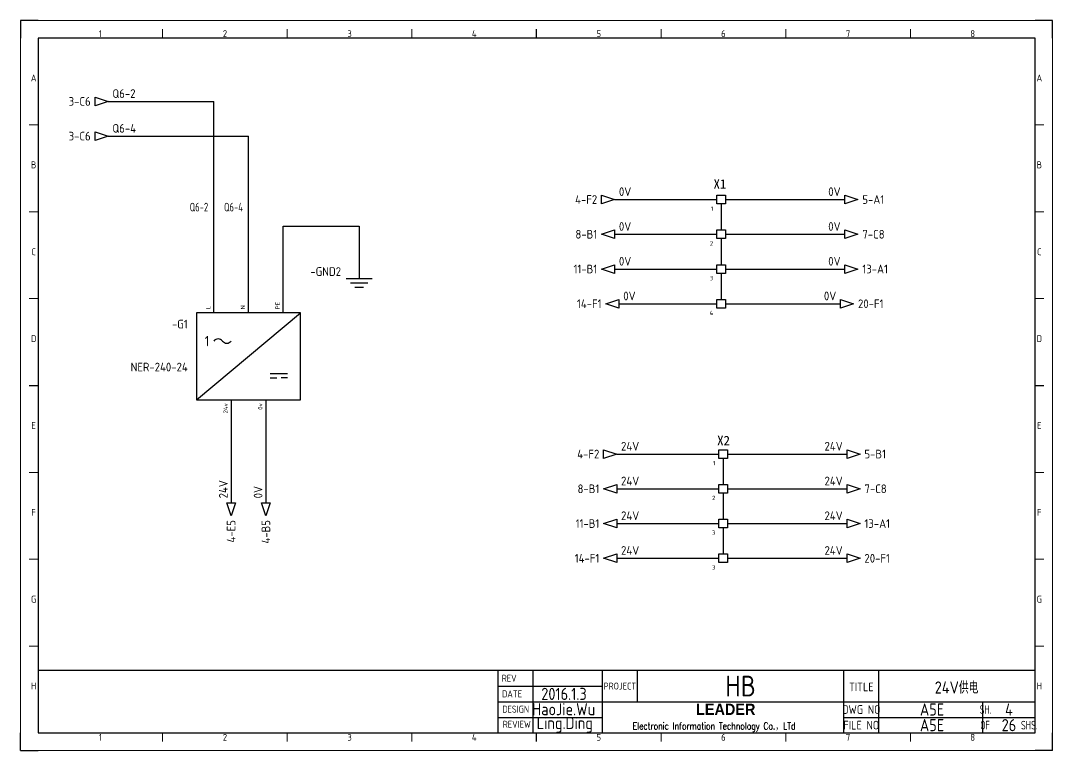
# Model space of a CAD drawing. Header units: millimetres. Extents: x -1699 to 15529, y -2130 to 61.
# Drawn here: x 305 to 899, y -2123 to -1703 of the extents above; entities that cross this region are included whole.
import ezdxf
from ezdxf.enums import TextEntityAlignment as Align

# ---------------------------------------------------------------- set-up
doc = ezdxf.new("R2010")
doc.units = ezdxf.units.MM
doc.header["$LTSCALE"] = 10
for name, color, linetype in [('AE_BOR', 1, 'Continuous'), ('DESC', 1, 'Continuous'), ('SYMS', 7, 'Continuous'), ('TAGS', 51, 'Continuous'), ('TERMS', 123, 'Continuous'), ('WIRENO', 70, 'Continuous'), ('WIREREF', 61, 'Continuous'), ('WIREREF_DEST', 61, 'Continuous'), ('XREF', 7, 'Continuous'), ('YEL_14_THHN', 7, 'Continuous'), ('图框_标题栏属性', 1, 'Continuous'), ('图框_标题栏文字', 6, 'Continuous')]:
    doc.layers.add(name, color=color, linetype=linetype)
doc.styles.add('ACGBTS', font='ISOCP.SHX')
doc.styles.add('CCFS', font='', dxfattribs={"height": 0.7})
doc.styles.get("Standard").update_dxf_attribs({"font": 'simplex.shx', "width": 0.8, "height": 1.625, "bigfont": 'spec_bar.shx'})
doc.styles.add('WD_IEC', font='ISOCP2.shx', dxfattribs={"height": 4, "bigfont": 'gbcbig.shx'})
doc.styles.add('工程字', font='gbenor.shx', dxfattribs={"bigfont": 'gbcbig.shx'})
doc.styles.get('CCFS').set_extended_font_data('SimSun')

# ---------------------------------------------------------------- blocks, each defined once
blk = doc.blocks.new('Border')
for p, q in [((584, 410), (10, 410)), ((10, 410), (10, 10)), ((584, 10), (584, 410)), ((10, 10), (584, 10))]:
    blk.add_line(p, q)
at = {"layer": 'AE_BOR', "color": 1, "lineweight": 30}
for p, q in [((10, 420), (0, 420)), ((0, 420), (0, 410)), ((594, 420), (584, 420)), ((594, 410), (594, 420)), ((297, 410), (297, 415)), ((5, 210), (10, 210)), ((584, 210), (589, 210)), ((0, 0), (0, 10)), ((297, 5), (297, 10)), ((594, 0), (594, 10)), ((0, 0), (10, 0)), ((594, 0), (584, 0))]:
    blk.add_line(p, q, dxfattribs=at)
at = {"layer": 'AE_BOR', "color": 1, "lineweight": 15}
for p, q in [((0, 420), (594, 420)), ((0, 0), (0, 420)), ((594, 420), (594, 0)), ((81.75, 410), (81.75, 415)), ((153.5, 410), (153.5, 415)), ((225.25, 410), (225.25, 415)), ((368.75, 410), (368.75, 415)), ((440.5, 410), (440.5, 415)), ((512.25, 410), (512.25, 415)), ((10, 360), (5, 360)), ((589, 360), (584, 360)), ((10, 310), (5, 310)), ((589, 310), (584, 310)), ((10, 260), (5, 260)), ((589, 260), (584, 260)), ((10, 160), (5, 160)), ((589, 160), (584, 160)), ((10, 110), (5, 110)), ((589, 110), (584, 110)), ((10, 60), (5, 60)), ((589, 60), (584, 60)), ((81.75, 5), (81.75, 10)), ((153.5, 5), (153.5, 10)), ((225.25, 5), (225.25, 10)), ((368.75, 5), (368.75, 10)), ((440.5, 5), (440.5, 10)), ((512.25, 5), (512.25, 10)), ((594, 0), (0, 0))]:
    blk.add_line(p, q, dxfattribs=at)
at = {"layer": 'AE_BOR', "color": 1, "lineweight": 15, "style": 'ACGBTS'}
for s, p in [('1', (45.875, 412.5)), ('2', (117.625, 412.5)), ('3', (189.375, 412.5)), ('4', (261.125, 412.5)), ('5', (332.875, 412.5)), ('6', (404.625, 412.5)), ('7', (476.375, 412.5)), ('8', (548.125, 412.5)), ('A', (7.5, 387)), ('A', (586.5, 387)), ('B', (7.5, 337)), ('B', (586.5, 337)), ('C', (7.5, 287)), ('C', (586.5, 287)), ('D', (7.5, 237)), ('D', (586.5, 237)), ('E', (7.5, 187)), ('E', (586.5, 187)), ('F', (7.5, 137)), ('F', (586.5, 137)), ('G', (7.5, 87)), ('G', (586.5, 87)), ('H', (7.5, 37)), ('H', (586.5, 37)), ('1', (45.875, 7.5)), ('2', (117.625, 7.5)), ('3', (189.375, 7.5)), ('4', (261.125, 7.5)), ('5', (332.875, 7.5)), ('6', (404.625, 7.5)), ('7', (476.375, 7.5)), ('8', (548.125, 7.5))]:
    blk.add_text(s, height=4, dxfattribs=at).set_placement(p, align=Align.MIDDLE)
blk = doc.blocks.new('TITLE3')
for p, q in [((-309, 0), (-309, 36)), ((-289, 0), (-289, 36)), ((-249, 0), (-249, 36)), ((-249, 0), (-249, 36)), ((-249, 0), (-249, 36)), ((-229, 36), (-229, 27)), ((-110, 0), (-110, 36)), ((-90, 0), (-90, 36)), ((-309, 27), (-249, 27)), ((-229, 27), (-229, 18)), ((-309, 18), (-248.01, 18)), ((-249, 18), (0, 18)), ((-30, 0), (-30, 18)), ((-309, 9), (-249, 9)), ((-110, 9), (0, 9)), ((-289, 4.18), (-289, 4.18)), ((-289, 4.18), (-289, 4.18))]:
    blk.add_line(p, q)
blk.add_lwpolyline([(-309, 36), (-574, 36), (-574, 0), (-309, 0)], close=True)
blk.add_lwpolyline([(-309, 0), (0, 0), (0, 36), (-309, 36)])
at = {"insert": (-248.01, 16.87), "char_height": 5, "attachment_point": 1}
blk.add_mtext_dynamic_manual_height_columns('\\pi52.854;{\\fArial Black|b0|i0|c0|p34;\\H1.3x;LEADER\\Fsimplex,spec_bar|c134;\\H1.0769x; }\\P\\pi16.37;{\\H0.8x;Electronic Information Technology Co.\\fSimSun|b0|i0|c134|p2;，\\Fsimplex,spec_bar|c134;LTd}', width=138.0147, gutter_width=8.12, heights=[69.93], dxfattribs=at)
at = {"layer": '图框_标题栏属性', "style": '工程字'}
for tag, height, p in [('版本', 7, (-271.17, 31.5)), ('项目', 12, (-169.5, 27)), ('名称', 7, (-45.16, 26.53)), ('日期', 7, (-271.17, 22.5)), ('制图', 7, (-271.33, 13.69)), ('文件', 7, (-59.26, 13.5)), ('页数', 7, (-16.34, 13.5)), ('审核', 7, (-270.7, 4.72)), ('图号', 7, (-59.26, 4.5)), ('总数', 7, (-16.34, 4.5))]:
    blk.add_attdef(tag, text='', height=height, dxfattribs=at).set_placement(p, align=Align.MIDDLE)
at = {"layer": '图框_标题栏文字', "style": '工程字'}
for s, height, p in [('REV', 4, (-302.75, 31.5)), ('DATE', 4, (-301.08, 22.5)), ('PROJECT', 4, (-239, 27)), ('TITLE', 5, (-100, 26.53)), ('DESIGN', 4, (-299, 13.69)), ('DWG NO', 5, (-100, 13.5)), ('REVIEW', 4, (-298.37, 5.01)), ('FILE NO', 5, (-100, 4.5))]:
    blk.add_text(s, height=height, dxfattribs=at).set_placement(p, align=Align.MIDDLE_CENTER)
at = {"layer": '图框_标题栏文字', "style": '工程字', "width": 0.8}
for s, p in [('SH.            ', (-15, 13.5)), ('OF        SHS.', (-15, 4.5))]:
    blk.add_text(s, height=5, dxfattribs=at).set_placement(p, align=Align.MIDDLE_CENTER)
blk = doc.blocks.new('HA1D3')
blk.add_lwpolyline([(0, 0), (-3.75, -1.25), (-3.75, 1.25)], close=True)
at = {"style": 'WD_IEC'}
for tag, p, height, flags in [('WIRENO', (1.25, 1), 2.5, 8), ('X1TERM01', (0, 0), 0.32, 1)]:
    blk.add_attdef(tag, p, '', height=height, dxfattribs=dict(at, flags=flags))
blk.add_attdef('XREF', text='', height=2.5, dxfattribs=at).set_placement((-5, 0), align=Align.MIDDLE_RIGHT)
at = {"style": 'WD_IEC', "flags": 1}
blk.add_attdef('SIGCODE', text='', height=1, dxfattribs=at).set_placement((-2.5, 1.8), align=Align.RIGHT)
at = {"style": 'WD_IEC'}
blk.add_attdef('DESC1', text='', height=2.5, dxfattribs=at).set_placement((1.25, -1), align=Align.TOP_LEFT)
blk = doc.blocks.new('VPW1_1PH')
for p, q in [((-5, -25), (25, 0)), ((16.25, -17.5), (21.25, -17.5)), ((16.25, -18.75), (18.125, -18.75)), ((21.25, -18.75), (19.375, -18.75))]:
    blk.add_line(p, q)
blk.add_lwpolyline([(-5, 0), (-5, -25), (25, -25), (25, 0)], close=True)
for centre, start, end in [((1.25, -9.0625), 36.869898, 143.130102), ((3.75, -7.1875), 216.869898, 323.130102)]:
    blk.add_arc(centre, 1.5625, start, end)
at = {"style": 'WD_IEC'}
blk.add_text('1', height=3, dxfattribs=at).set_placement((-1.25, -8.125), align=Align.MIDDLE_RIGHT)
for tag, p in [('TERM02', (9, 1)), ('TERM03', (19, 1)), ('TERM01', (-1, 1))]:
    blk.add_attdef(tag, p, '', height=2, rotation=90, dxfattribs=at)
for tag, p in [('INST', (-7.5, 2.5)), ('LOC', (-7.5, -1)), ('TAG1', (-7.5, -4.5)), ('RATING1', (-7.5, -9)), ('XREF', (-7.5, -13)), ('DESC1', (-7.5, -16.85)), ('DESC2', (-7.5, -20.35)), ('DESC3', (-7.5, -23.85))]:
    blk.add_attdef(tag, text='', height=2.5, dxfattribs=at).set_placement(p, align=Align.RIGHT)
at = {"style": 'WD_IEC', "flags": 1}
for tag, p, height in [('X2TERM01', (0, 0), 0.32), ('X2TERM02', (10, 0), 0.32), ('X2TERM03', (20, 0), 0.32), ('MFG', (27.75, -1), 1.5), ('CAT', (27.75, -3.5), 1.5), ('ASSYCODE', (26, -21.5), 1), ('FAMILY', (26, -23), 1), ('CATDESC', (26, -24.5), 1), ('X8TERM04', (5, -25), 0.32), ('X8TERM05', (15, -25), 0.32)]:
    blk.add_attdef(tag, p, '', height=height, dxfattribs=at)
at = {"style": 'WD_IEC'}
for tag, p in [('TERM04', (4, -26)), ('TERM05', (14, -26))]:
    blk.add_attdef(tag, text='', height=2, rotation=90, dxfattribs=at).set_placement(p, align=Align.RIGHT)
blk = doc.blocks.new('VGND2')
for p, q in [((0, 0), (0, -5)), ((-3.75, -5), (3.75, -5)), ((-2.5, -6.25), (2.5, -6.25)), ((-1.25, -7.5), (1.25, -7.5))]:
    blk.add_line(p, q)
at = {"style": 'WD_IEC'}
for tag, p in [('INST', (-5.25, 2.75)), ('LOC', (-5.25, -0.75)), ('TAG1', (-5.25, -4.25))]:
    blk.add_attdef(tag, text='', height=2.5, dxfattribs=at).set_placement(p, align=Align.RIGHT)
at = {"style": 'WD_IEC', "flags": 1}
blk.add_attdef('X2TERM01', (0, 0), '', height=0.32, dxfattribs=at)
blk = doc.blocks.new('HT0001')
for p, q in [((-1.25, -1.25), (-1.25, 1.25)), ((-1.25, 1.25), (1.25, 1.25)), ((1.25, 1.25), (1.25, -1.25)), ((1.25, -1.25), (-1.25, -1.25))]:
    blk.add_line(p, q)
at = {"style": 'WD_IEC'}
for tag, height, p in [('INST', 2.5, (-2.25, 7.5)), ('LOC', 2.5, (-2.25, 4)), ('DESC1', 2, (-2.25, -6.25)), ('DESC2', 2, (-2.25, -9.05)), ('DESC3', 2, (-2.25, -11.85))]:
    blk.add_attdef(tag, text='', height=height, dxfattribs=at).set_placement(p, align=Align.RIGHT)
at = {"style": 'WD_IEC', "flags": 1}
for tag, p, height in [('ASSYCODE', (2.75, 10.75), 1), ('CATDESC', (2.75, 9.25), 1), ('MFG', (2.75, 7.25), 1.5), ('CAT', (2.75, 4.75), 1.5), ('X4PIN01', (-1.25, 1), 0.25), ('X4TERM01', (-1.25, 0), 0.25), ('X4TERMDESC01', (-1.25, 0.5), 0.4), ('STRIPSEQ', (0, 0), 0.025), ('X2PIN01', (0, 2.25), 0.25), ('X2TERM01', (0, 1.25), 0.25), ('X8PIN01', (0, -0.25), 0.25), ('X2TERMDESC01', (0, 1.75), 0.4), ('X1PIN01', (1.25, 1), 0.25), ('X1TERM01', (1.25, 0), 0.25), ('X1TERMDESC01', (1.25, 0.5), 0.4), ('LINKTERM', (0, -0.04), 0.025), ('X8TERM01', (0, -1.25), 0.25), ('X8TERMDESC01', (0, -0.75), 0.4)]:
    blk.add_attdef(tag, p, '', height=height, dxfattribs=at)
at = {"style": 'WD_IEC', "flags": 8}
for tag, height, p in [('TAGSTRIP', 2.5, (-2.25, 0.5)), ('TERM01', 2, (-2.25, -3.25))]:
    blk.add_attdef(tag, text='', height=height, dxfattribs=at).set_placement(p, align=Align.RIGHT)
blk = doc.blocks.new('HA1S4')
blk.add_lwpolyline([(0, -3.75), (-1.25, 0), (1.25, 0)], close=True)
at = {"style": 'WD_IEC', "flags": 8}
blk.add_attdef('WIRENO', (-1, 1.25), '', height=2.5, rotation=90, dxfattribs=at)
at = {"style": 'WD_IEC'}
blk.add_attdef('DESC1', text='', height=2.5, rotation=90, dxfattribs=at).set_placement((1, 1.25), align=Align.TOP_LEFT)
at = {"style": 'WD_IEC', "flags": 1}
blk.add_attdef('X2TERM01', (0, 0), '', height=0.32, dxfattribs=at)
blk.add_attdef('SIGCODE', text='', height=1, dxfattribs=at).set_placement((-2.5, -3.2), align=Align.RIGHT)
at = {"style": 'WD_IEC'}
blk.add_attdef('XREF', text='', height=2.5, rotation=90, dxfattribs=at).set_placement((0, -5), align=Align.MIDDLE_RIGHT)
blk = doc.blocks.new('HA1S1')
blk.add_lwpolyline([(0, 1.25), (3.75, 0), (0, -1.25)], close=True)
at = {"style": 'WD_IEC'}
for tag, height, flags, p in [('WIRENO', 2.5, 8, (-1.25, 1)), ('SIGCODE', 1, 1, (5, 1.8))]:
    blk.add_attdef(tag, text='', height=height, dxfattribs=dict(at, flags=flags)).set_placement(p, align=Align.RIGHT)
at = {"style": 'WD_IEC', "flags": 1}
blk.add_attdef('X4TERM01', (0, 0), '', height=0.32, dxfattribs=at)
at = {"style": 'WD_IEC'}
blk.add_attdef('XREF', text='', height=2.5, dxfattribs=at).set_placement((5, 0), align=Align.MIDDLE_LEFT)
blk.add_attdef('DESC1', text='', height=2.5, dxfattribs=at).set_placement((-1.25, -1), align=Align.TOP_RIGHT)
blk = doc.blocks.new('HA1S3')
blk.add_lwpolyline([(-3.75, 0), (0, 1.25), (0, -1.25)], close=True)
at = {"style": 'WD_IEC'}
for tag, p, height, flags in [('WIRENO', (1.25, 1), 2.5, 8), ('X1TERM01', (0, 0), 0.32, 1)]:
    blk.add_attdef(tag, p, '', height=height, dxfattribs=dict(at, flags=flags))
blk.add_attdef('XREF', text='', height=2.5, dxfattribs=at).set_placement((-5, 0), align=Align.MIDDLE_RIGHT)
at = {"style": 'WD_IEC', "flags": 1}
blk.add_attdef('SIGCODE', text='', height=1, dxfattribs=at).set_placement((-2.5, 1.8), align=Align.RIGHT)
at = {"style": 'WD_IEC'}
blk.add_attdef('DESC1', text='', height=2.5, dxfattribs=at).set_placement((1.25, -1), align=Align.TOP_LEFT)
blk = doc.blocks.new('WD_WNV')
at = {"linetype": 'Continuous', "style": 'WD_IEC', "width": 0.8}
blk.add_attdef('WIRENO', text='', height=2.5, dxfattribs=at).set_placement((-1.6, 0), align=Align.MIDDLE_RIGHT)
at = {"style": 'WD_IEC', "flags": 1}
for tag, p in [('W08USER', (-1, 0.375)), ('W04USER', (-1, 0.875)), ('W05USER', (-1, 0.75)), ('W09USER', (-1, 0.25)), ('W03USER', (-1, 1)), ('W06USER', (-1, 0.625)), ('W07USER', (-1, 0.5)), ('W02USER', (-1, 1.125)), ('W01USER', (-1, 1.25)), ('W10USER', (-1, 0.125))]:
    blk.add_attdef(tag, text='', height=0.08, dxfattribs=at).set_placement(p, align=Align.CENTER)

msp = doc.modelspace()

# ---------------------------------------------------------------- linework, layer by layer
at = {"layer": 'YEL_14_THHN'}
for p, q in [((355.18, -1749.12), (416.05, -1749.12)), ((416.05, -1870.82), (416.05, -1749.12)), ((355.18, -1769.12), (436.05, -1769.12)), ((436.05, -1870.82), (436.05, -1769.12)), ((646.8, -1805.61), (705.6, -1805.61)), ((710.6, -1805.61), (779.44, -1805.61)), ((708.1, -1808.11), (708.1, -1823.11)), ((456.05, -1870.82), (456.05, -1820.85)), ((456.05, -1820.85), (499.81, -1820.85)), ((499.81, -1820.85), (499.81, -1841.05)), ((646.8, -1825.61), (705.6, -1825.61)), ((708.1, -1828.11), (708.1, -1843.11)), ((710.6, -1825.61), (779.44, -1825.61)), ((646.8, -1845.61), (705.6, -1845.61)), ((710.6, -1845.61), (779.44, -1845.61)), ((708.1, -1848.11), (708.1, -1863.11)), ((649.3, -1865.61), (705.6, -1865.61)), ((710.6, -1865.61), (776.94, -1865.61)), ((426.05, -1920.82), (426.05, -1980.1)), ((446.05, -1920.82), (446.05, -1980.1)), ((648.01, -1952.1), (706.81, -1952.1)), ((711.81, -1952.1), (780.65, -1952.1)), ((709.31, -1954.6), (709.31, -1969.6)), ((648.01, -1972.1), (706.81, -1972.1)), ((709.31, -1974.6), (709.31, -1989.6)), ((711.81, -1972.1), (780.65, -1972.1)), ((648.01, -1992.1), (706.81, -1992.1)), ((709.31, -1994.6), (709.31, -2009.6)), ((711.81, -1992.1), (780.65, -1992.1)), ((648.01, -2012.1), (706.81, -2012.1)), ((711.81, -2012.1), (780.65, -2012.1))]:
    msp.add_line(p, q, dxfattribs=at)

# ---------------------------------------------------------------- block references
ref = msp.add_blockref('TITLE3', (888.85, -2112.64))
ref.add_attrib('总数', '26', dxfattribs={"layer": '图框_标题栏属性', "height": 7, "style": '工程字'}).set_placement((873.85, -2108.14), align=Align.MIDDLE)
ref.add_attrib('页数', '4', dxfattribs={"layer": '图框_标题栏属性', "height": 7, "style": '工程字'}).set_placement((873.85, -2099.14), align=Align.MIDDLE)
ref.add_attrib('文件', 'A5E', dxfattribs={"layer": '图框_标题栏属性', "height": 7, "style": '工程字'}).set_placement((829.59, -2099.14), align=Align.MIDDLE)
ref.add_attrib('图号', 'A5E', dxfattribs={"layer": '图框_标题栏属性', "height": 7, "style": '工程字'}).set_placement((829.59, -2108.14), align=Align.MIDDLE)
ref.add_attrib('名称', '24V供电', dxfattribs={"layer": '图框_标题栏属性', "height": 7, "style": '工程字'}).set_placement((843.68, -2086.11), align=Align.MIDDLE)
ref.add_attrib('项目', 'HB', dxfattribs={"layer": '图框_标题栏属性', "height": 12, "style": '工程字'}).set_placement((719.35, -2085.64), align=Align.MIDDLE)
ref.add_attrib('审核', 'Ling.Ding', dxfattribs={"layer": '图框_标题栏属性', "height": 7, "style": '工程字'}).set_placement((618.14, -2107.92), align=Align.MIDDLE)
ref.add_attrib('制图', 'HaoJie.Wu', dxfattribs={"layer": '图框_标题栏属性', "height": 7, "style": '工程字'}).set_placement((617.52, -2098.95), align=Align.MIDDLE)
ref.add_attrib('日期', '2016.1.3', dxfattribs={"layer": '图框_标题栏属性', "height": 7, "style": '工程字'}).set_placement((617.68, -2090.14), align=Align.MIDDLE)
at = {"layer": 'AE_BOR'}
msp.add_blockref('Border', (304.85, -2122.64), dxfattribs=at)
at = {"layer": 'SYMS'}
ref = msp.add_blockref('HA1D3', (355.18, -1749.12), dxfattribs=dict(at, xscale=2, yscale=2, zscale=2))
ref.add_attrib('XREF', '3-C6', dxfattribs={"layer": 'XREF', "height": 5, "style": 'WD_IEC'}).set_placement((345.18, -1749.12), align=Align.MIDDLE_RIGHT)
ref.add_attrib('WIRENO', 'Q6-2', (357.68, -1747.12), dxfattribs={"layer": 'WIREREF_DEST', "height": 5, "style": 'WD_IEC', "flags": 8})
ref = msp.add_blockref('HA1D3', (355.18, -1769.12), dxfattribs=dict(at, xscale=2, yscale=2, zscale=2))
ref.add_attrib('XREF', '3-C6', dxfattribs={"layer": 'XREF', "height": 5, "style": 'WD_IEC'}).set_placement((345.18, -1769.12), align=Align.MIDDLE_RIGHT)
ref.add_attrib('WIRENO', 'Q6-4', (357.68, -1767.12), dxfattribs={"layer": 'WIREREF_DEST', "height": 5, "style": 'WD_IEC', "flags": 8})
ref = msp.add_blockref('HA1D3', (646.8, -1805.61), dxfattribs=dict(at, xscale=2, yscale=2, zscale=2))
ref.add_attrib('XREF', '4-F2', dxfattribs={"layer": 'XREF', "height": 5, "style": 'WD_IEC'}).set_placement((636.8, -1805.61), align=Align.MIDDLE_RIGHT)
ref.add_attrib('WIRENO', '0V', (649.3, -1803.61), dxfattribs={"layer": 'WIREREF_DEST', "height": 5, "style": 'WD_IEC', "flags": 8})
ref = msp.add_blockref('HA1S1', (779.44, -1805.61), dxfattribs=dict(at, xscale=2, yscale=2, zscale=2))
ref.add_attrib('XREF', '5-A1', dxfattribs={"layer": 'XREF', "height": 5, "style": 'WD_IEC'}).set_placement((789.44, -1805.61), align=Align.MIDDLE_LEFT)
ref.add_attrib('WIRENO', '0V', dxfattribs={"layer": 'WIREREF', "height": 5, "style": 'WD_IEC', "flags": 8}).set_placement((776.94, -1803.61), align=Align.RIGHT)
ref = msp.add_blockref('HT0001', (708.1, -1805.61), dxfattribs=dict(at, xscale=2, yscale=2, zscale=2))
ref.add_attrib('TERM01', '1', dxfattribs={"layer": 'TERMS', "height": 2.5, "style": 'WD_IEC', "flags": 8}).set_placement((703.6, -1812.11), align=Align.RIGHT)
ref = msp.add_blockref('HA1S3', (646.8, -1825.61), dxfattribs=dict(at, xscale=2, yscale=2, zscale=2))
ref.add_attrib('XREF', '8-B1', dxfattribs={"layer": 'XREF', "height": 5, "style": 'WD_IEC'}).set_placement((636.8, -1825.61), align=Align.MIDDLE_RIGHT)
ref.add_attrib('WIRENO', '0V', (649.3, -1823.61), dxfattribs={"layer": 'WIREREF', "height": 5, "style": 'WD_IEC', "flags": 8})
ref = msp.add_blockref('HT0001', (708.1, -1825.61), dxfattribs=dict(at, xscale=2, yscale=2, zscale=2))
ref.add_attrib('TERM01', '2', dxfattribs={"layer": 'TERMS', "height": 2.5, "style": 'WD_IEC', "flags": 8}).set_placement((703.6, -1832.11), align=Align.RIGHT)
ref = msp.add_blockref('HA1S1', (779.44, -1825.61), dxfattribs=dict(at, xscale=2, yscale=2, zscale=2))
ref.add_attrib('XREF', '7-C8', dxfattribs={"layer": 'XREF', "height": 5, "style": 'WD_IEC'}).set_placement((789.44, -1825.61), align=Align.MIDDLE_LEFT)
ref.add_attrib('WIRENO', '0V', dxfattribs={"layer": 'WIREREF', "height": 5, "style": 'WD_IEC', "flags": 8}).set_placement((776.94, -1823.61), align=Align.RIGHT)
ref = msp.add_blockref('VGND2', (499.81, -1841.05), dxfattribs=dict(at, xscale=2, yscale=2, zscale=2))
ref.add_attrib('TAG1', '-GND2', dxfattribs={"layer": 'TAGS', "height": 5, "style": 'WD_IEC'}).set_placement((489.31, -1849.55), align=Align.RIGHT)
ref = msp.add_blockref('HA1S3', (646.8, -1845.61), dxfattribs=dict(at, xscale=2, yscale=2, zscale=2))
ref.add_attrib('XREF', '11-B1', dxfattribs={"layer": 'XREF', "height": 5, "style": 'WD_IEC'}).set_placement((636.8, -1845.61), align=Align.MIDDLE_RIGHT)
ref.add_attrib('WIRENO', '0V', (649.3, -1843.61), dxfattribs={"layer": 'WIREREF', "height": 5, "style": 'WD_IEC', "flags": 8})
ref = msp.add_blockref('HA1S1', (779.44, -1845.61), dxfattribs=dict(at, xscale=2, yscale=2, zscale=2))
ref.add_attrib('XREF', '13-A1', dxfattribs={"layer": 'XREF', "height": 5, "style": 'WD_IEC'}).set_placement((789.44, -1845.61), align=Align.MIDDLE_LEFT)
ref.add_attrib('WIRENO', '0V', dxfattribs={"layer": 'WIREREF', "height": 5, "style": 'WD_IEC', "flags": 8}).set_placement((776.94, -1843.61), align=Align.RIGHT)
ref = msp.add_blockref('HT0001', (708.1, -1845.61), dxfattribs=dict(at, xscale=2, yscale=2, zscale=2))
ref.add_attrib('TERM01', '3', dxfattribs={"layer": 'TERMS', "height": 2.5, "style": 'WD_IEC', "flags": 8}).set_placement((703.6, -1852.11), align=Align.RIGHT)
ref = msp.add_blockref('HA1S3', (649.3, -1865.61), dxfattribs=dict(at, xscale=2, yscale=2, zscale=2))
ref.add_attrib('XREF', '14-F1', dxfattribs={"layer": 'XREF', "height": 5, "style": 'WD_IEC'}).set_placement((639.3, -1865.61), align=Align.MIDDLE_RIGHT)
ref.add_attrib('WIRENO', '0V', (651.8, -1863.61), dxfattribs={"layer": 'WIREREF', "height": 5, "style": 'WD_IEC', "flags": 8})
ref = msp.add_blockref('HA1S1', (776.94, -1865.61), dxfattribs=dict(at, xscale=2, yscale=2, zscale=2))
ref.add_attrib('XREF', '20-F1', dxfattribs={"layer": 'XREF', "height": 5, "style": 'WD_IEC'}).set_placement((786.94, -1865.61), align=Align.MIDDLE_LEFT)
ref.add_attrib('WIRENO', '0V', dxfattribs={"layer": 'WIREREF', "height": 5, "style": 'WD_IEC', "flags": 8}).set_placement((774.44, -1863.61), align=Align.RIGHT)
ref = msp.add_blockref('HT0001', (708.1, -1865.61), dxfattribs=dict(at, xscale=2, yscale=2, zscale=2))
ref.add_attrib('TERM01', '4', dxfattribs={"layer": 'TERMS', "height": 2.5, "style": 'WD_IEC', "flags": 8}).set_placement((703.6, -1872.11), align=Align.RIGHT)
ref = msp.add_blockref('VPW1_1PH', (416.05, -1870.82), dxfattribs=dict(at, xscale=2, yscale=2, zscale=2))
ref.add_attrib('TERM05', '0v', dxfattribs={"layer": 'TERMS', "height": 2.5, "rotation": 90, "style": 'WD_IEC'}).set_placement((444.05, -1922.82), align=Align.RIGHT)
ref.add_attrib('TERM04', '24v', dxfattribs={"layer": 'TERMS', "height": 2.5, "rotation": 90, "style": 'WD_IEC'}).set_placement((424.05, -1922.82), align=Align.RIGHT)
ref.add_attrib('TERM03', 'PE', (454.05, -1868.82), dxfattribs={"layer": 'TERMS', "height": 2.5, "rotation": 90, "style": 'WD_IEC'})
ref.add_attrib('TERM02', 'N', (434.05, -1868.82), dxfattribs={"layer": 'TERMS', "height": 2.5, "rotation": 90, "style": 'WD_IEC'})
ref.add_attrib('TERM01', 'L', (414.05, -1868.82), dxfattribs={"layer": 'TERMS', "height": 2.5, "rotation": 90, "style": 'WD_IEC'})
ref.add_attrib('DESC1', 'NER-240-24', dxfattribs={"layer": 'DESC', "height": 5, "style": 'WD_IEC'}).set_placement((401.05, -1904.52), align=Align.RIGHT)
ref.add_attrib('TAG1', '-G1', dxfattribs={"layer": 'TAGS', "height": 5, "style": 'WD_IEC'}).set_placement((401.05, -1879.82), align=Align.RIGHT)
ref = msp.add_blockref('HA1D3', (648.01, -1952.1), dxfattribs=dict(at, xscale=2, yscale=2, zscale=2))
ref.add_attrib('XREF', '4-F2', dxfattribs={"layer": 'XREF', "height": 5, "style": 'WD_IEC'}).set_placement((638.01, -1952.1), align=Align.MIDDLE_RIGHT)
ref.add_attrib('WIRENO', '24V', (650.51, -1950.1), dxfattribs={"layer": 'WIREREF_DEST', "height": 5, "style": 'WD_IEC', "flags": 8})
ref = msp.add_blockref('HA1S1', (780.65, -1952.1), dxfattribs=dict(at, xscale=2, yscale=2, zscale=2))
ref.add_attrib('XREF', '5-B1', dxfattribs={"layer": 'XREF', "height": 5, "style": 'WD_IEC'}).set_placement((790.65, -1952.1), align=Align.MIDDLE_LEFT)
ref.add_attrib('WIRENO', '24V', dxfattribs={"layer": 'WIREREF', "height": 5, "style": 'WD_IEC', "flags": 8}).set_placement((778.15, -1950.1), align=Align.RIGHT)
ref = msp.add_blockref('HT0001', (709.31, -1952.1), dxfattribs=dict(at, xscale=2, yscale=2, zscale=2))
ref.add_attrib('TERM01', '1', dxfattribs={"layer": 'TERMS', "height": 2.5, "style": 'WD_IEC', "flags": 8}).set_placement((704.81, -1958.6), align=Align.RIGHT)
ref = msp.add_blockref('HA1S3', (648.01, -1972.1), dxfattribs=dict(at, xscale=2, yscale=2, zscale=2))
ref.add_attrib('XREF', '8-B1', dxfattribs={"layer": 'XREF', "height": 5, "style": 'WD_IEC'}).set_placement((638.01, -1972.1), align=Align.MIDDLE_RIGHT)
ref.add_attrib('WIRENO', '24V', (650.51, -1970.1), dxfattribs={"layer": 'WIREREF', "height": 5, "style": 'WD_IEC', "flags": 8})
ref = msp.add_blockref('HA1S1', (780.65, -1972.1), dxfattribs=dict(at, xscale=2, yscale=2, zscale=2))
ref.add_attrib('XREF', '7-C8', dxfattribs={"layer": 'XREF', "height": 5, "style": 'WD_IEC'}).set_placement((790.65, -1972.1), align=Align.MIDDLE_LEFT)
ref.add_attrib('WIRENO', '24V', dxfattribs={"layer": 'WIREREF', "height": 5, "style": 'WD_IEC', "flags": 8}).set_placement((778.15, -1970.1), align=Align.RIGHT)
ref = msp.add_blockref('HA1S4', (426.05, -1980.1), dxfattribs=dict(at, xscale=2, yscale=2, zscale=2))
ref.add_attrib('XREF', '4-E5', dxfattribs={"layer": 'XREF', "height": 5, "rotation": 90, "style": 'WD_IEC'}).set_placement((426.05, -1990.1), align=Align.MIDDLE_RIGHT)
ref.add_attrib('WIRENO', '24V', (424.05, -1977.6), dxfattribs={"layer": 'WIREREF', "height": 5, "rotation": 90, "style": 'WD_IEC', "flags": 8})
ref = msp.add_blockref('HA1S4', (446.05, -1980.1), dxfattribs=dict(at, xscale=2, yscale=2, zscale=2))
ref.add_attrib('XREF', '4-B5', dxfattribs={"layer": 'XREF', "height": 5, "rotation": 90, "style": 'WD_IEC'}).set_placement((446.05, -1990.1), align=Align.MIDDLE_RIGHT)
ref.add_attrib('WIRENO', '0V', (444.05, -1977.6), dxfattribs={"layer": 'WIREREF', "height": 5, "rotation": 90, "style": 'WD_IEC', "flags": 8})
ref = msp.add_blockref('HT0001', (709.31, -1972.1), dxfattribs=dict(at, xscale=2, yscale=2, zscale=2))
ref.add_attrib('TERM01', '2', dxfattribs={"layer": 'TERMS', "height": 2.5, "style": 'WD_IEC', "flags": 8}).set_placement((704.81, -1978.6), align=Align.RIGHT)
ref = msp.add_blockref('HA1S3', (648.01, -1992.1), dxfattribs=dict(at, xscale=2, yscale=2, zscale=2))
ref.add_attrib('XREF', '11-B1', dxfattribs={"layer": 'XREF', "height": 5, "style": 'WD_IEC'}).set_placement((638.01, -1992.1), align=Align.MIDDLE_RIGHT)
ref.add_attrib('WIRENO', '24V', (650.51, -1990.1), dxfattribs={"layer": 'WIREREF', "height": 5, "style": 'WD_IEC', "flags": 8})
ref = msp.add_blockref('HT0001', (709.31, -1992.1), dxfattribs=dict(at, xscale=2, yscale=2, zscale=2))
ref.add_attrib('TERM01', '3', dxfattribs={"layer": 'TERMS', "height": 2.5, "style": 'WD_IEC', "flags": 8}).set_placement((704.81, -1998.6), align=Align.RIGHT)
ref = msp.add_blockref('HA1S1', (780.65, -1992.1), dxfattribs=dict(at, xscale=2, yscale=2, zscale=2))
ref.add_attrib('XREF', '13-A1', dxfattribs={"layer": 'XREF', "height": 5, "style": 'WD_IEC'}).set_placement((790.65, -1992.1), align=Align.MIDDLE_LEFT)
ref.add_attrib('WIRENO', '24V', dxfattribs={"layer": 'WIREREF', "height": 5, "style": 'WD_IEC', "flags": 8}).set_placement((778.15, -1990.1), align=Align.RIGHT)
ref = msp.add_blockref('HA1S3', (648.01, -2012.1), dxfattribs=dict(at, xscale=2, yscale=2, zscale=2))
ref.add_attrib('XREF', '14-F1', dxfattribs={"layer": 'XREF', "height": 5, "style": 'WD_IEC'}).set_placement((638.01, -2012.1), align=Align.MIDDLE_RIGHT)
ref.add_attrib('WIRENO', '24V', (650.51, -2010.1), dxfattribs={"layer": 'WIREREF', "height": 5, "style": 'WD_IEC', "flags": 8})
ref = msp.add_blockref('HA1S1', (780.65, -2012.1), dxfattribs=dict(at, xscale=2, yscale=2, zscale=2))
ref.add_attrib('XREF', '20-F1', dxfattribs={"layer": 'XREF', "height": 5, "style": 'WD_IEC'}).set_placement((790.65, -2012.1), align=Align.MIDDLE_LEFT)
ref.add_attrib('WIRENO', '24V', dxfattribs={"layer": 'WIREREF', "height": 5, "style": 'WD_IEC', "flags": 8}).set_placement((778.15, -2010.1), align=Align.RIGHT)
ref = msp.add_blockref('HT0001', (709.31, -2012.1), dxfattribs=dict(at, xscale=2, yscale=2, zscale=2))
ref.add_attrib('TERM01', '3', dxfattribs={"layer": 'TERMS', "height": 2.5, "style": 'WD_IEC', "flags": 8}).set_placement((704.81, -2018.6), align=Align.RIGHT)
at = {"layer": 'WIRENO'}
ref = msp.add_blockref('WD_WNV', (416.05, -1809.97), dxfattribs=dict(at, xscale=2, yscale=2, zscale=2))
ref.add_attrib('WIRENO', 'Q6-2', dxfattribs={"linetype": 'Continuous', "height": 5, "style": 'WD_IEC', "width": 0.8}).set_placement((412.85, -1809.97), align=Align.MIDDLE_RIGHT)
ref = msp.add_blockref('WD_WNV', (436.05, -1809.97), dxfattribs=dict(at, xscale=2, yscale=2, zscale=2))
ref.add_attrib('WIRENO', 'Q6-4', dxfattribs={"linetype": 'Continuous', "height": 5, "style": 'WD_IEC', "width": 0.8}).set_placement((432.85, -1809.97), align=Align.MIDDLE_RIGHT)

# ---------------------------------------------------------------- texts
at = {"layer": 'SYMS', "char_height": 5.443, "attachment_point": 1, "style": 'CCFS'}
for s, insert in [('X1', (703.76, -1793.94)), ('X2', (705.84, -1941.6))]:
    msp.add_mtext_dynamic_manual_height_columns(s, width=9.9446, gutter_width=3.5, heights=[0], dxfattribs=dict(at, insert=insert))

doc.saveas('drawing.dxf')
